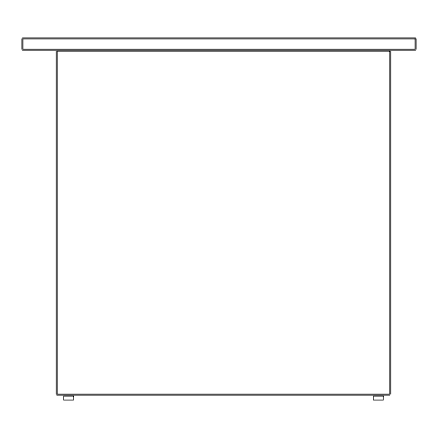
<?xml version="1.0" encoding="UTF-8"?>
<svg xmlns="http://www.w3.org/2000/svg" width="438" height="438" viewBox="0 0 438 438"><rect width="100%" height="100%" fill="white"/><g stroke="black" fill="none" stroke-linecap="round" stroke-linejoin="round"><path stroke-width="0.66" d="M22.19 38.205L22.508 37.991M415.492 50.156L415.81 49.943M22.885 37.914L415.115 37.914M22.885 50.233L415.115 50.233M57.236 395.158L389.754 395.158M415.492 37.991L415.81 38.205M22.19 49.943L22.508 50.156M56.54 394.868L56.858 395.081M416.1 38.9L416.1 49.248M390.74 51.219L390.74 394.173M56.25 51.219L56.25 394.173M21.9 38.9L21.9 49.248M415.115 38.9L22.885 38.9L22.885 49.248L415.115 49.248L415.115 38.9M389.754 51.219L57.236 51.219L57.236 394.173L389.754 394.173L389.754 51.219M73.491 396.144L63.636 396.144L63.636 400.086L73.491 400.086L73.491 396.144M383.299 396.144L373.444 396.144L373.444 400.086L383.299 400.086L383.299 396.144"/></g></svg>
